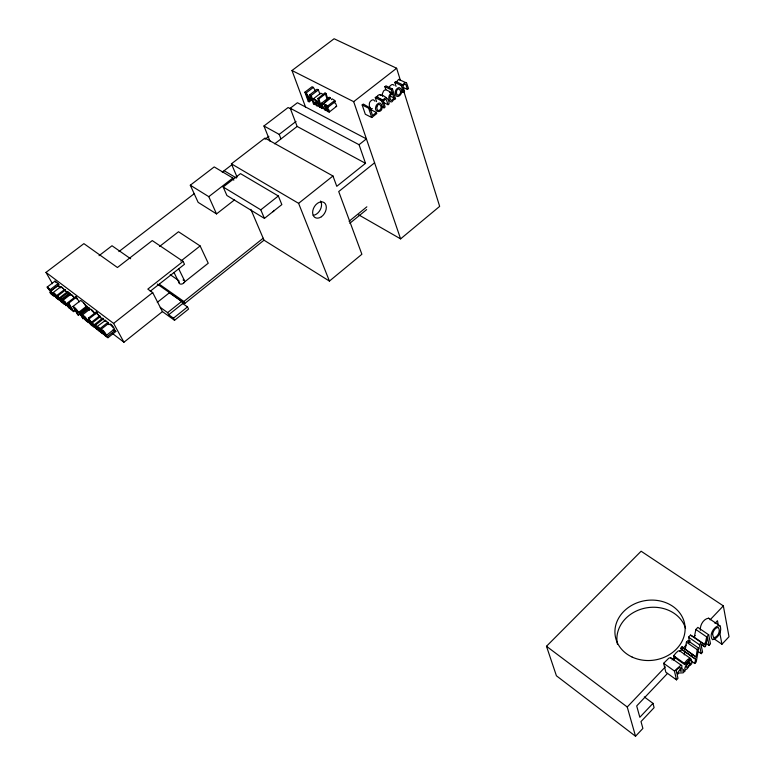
<?xml version="1.0" encoding="UTF-8"?>
<svg xmlns="http://www.w3.org/2000/svg" width="775" height="775" viewBox="0 0 775 775"><rect width="100%" height="100%" fill="white"/><g stroke="black" fill="none" stroke-linecap="round" stroke-linejoin="round"><path stroke-width="1.16" d="M55.839 282.488L56.585 282.613M698.672 648.142L697.238 649.663L696.066 656.997L685.313 649.46L686.437 642.146L687.88 640.634L698.672 648.142L696.231 661.957L694.768 663.516L689.895 660.087M673.979 660.348L675.093 657.549M684.257 654.894L684.887 651.659L680.479 648.413L681.971 646.844L696.066 656.997M708.689 634.803L706.684 636.924L705.085 644.722L694.303 637.273L695.853 629.484L697.858 627.382L708.689 634.803L710.501 643.822L709.067 645.342L705.153 642.64M694.768 663.516L695.63 659.196L680.479 648.413M379.866 99.181L383.102 100.789C385.107 94.841 389.379 99.122 389.108 103.869L388.023 104.722L383.712 102.581M393.952 97.931L392.15 100.266A1.676 1.143 -64.8 0 1 391.162 100.275C389.127 98.435 389.68 94.366 392.673 93.891L393.952 97.931L389.631 95.809M690.012 663.526C689.324 664.611 687.716 668.418 686.195 667.12L686.727 665.27L689.605 661.676L690.012 663.526L688.055 662.15M97.272 326.43L101.971 332.64L99.132 330.286L99.781 331.438L102.145 333.531A3.517 0.717 50.7 0 0 102.833 333.754L98.163 327.583L100.721 329.656L100.091 328.542L97.272 326.43L105.507 320.308L108.578 323.466L100.672 329.617M105.138 320.259L105.381 321.238M329.142 97.33L321.964 102.872L320.802 104.644L318.767 99.006L317.818 98.522L325.016 93L325.955 93.475L327.97 99.122L329.142 97.33L330.324 97.931L321.877 105.177L325.926 110.534L324.686 109.895L321.402 105.487L322.235 108.616L321.296 108.132L317.818 98.522M329.385 111.958L328.658 109.352L325.132 105.623L328.009 107.279L327.563 106.03C323.814 101.641 323.175 107.163 326.788 108.597C333.114 115.398 322.381 106.02 325.907 110.186L328.484 111.968A3.449 1.337 52.6 0 0 329.385 111.958L336.689 106.214L335.837 103.792L333.55 101.864M321.877 105.177L330.324 97.931M684.674 664.553L684.412 663.4C687.038 659.38 692.211 654.439 691.746 663.71L690.37 665.163L690.215 664.456L687.241 668.66A3.856 1.608 -56.1 0 1 685.846 669.455L685.488 669.474A4.35 1.821 -56.1 0 1 684.78 668.709C685.458 663.487 695.892 652.85 684.674 664.553L673.911 656.929L673.64 655.786L676.091 652.831L678.135 651L679.51 650.738L690.283 658.304M714.007 638.803L721.951 644.238L729.013 636.721L723.346 605.885L641.109 551.219L546.482 646.273L556.421 675.79L635.539 736.25L642.892 728.423L641.002 721.564L654.1 707.662L652.976 703.351L644.296 696.919M652.976 703.351L639.83 717.282L636.701 705.928L667.507 673.427M671.16 658.45L670.54 657.626L668.786 658.188L663.652 663.303L665.812 672.167L676.517 679.859L677.98 678.309L677.156 674.802L678.832 673.02L683.133 672.836L685.032 670.83L681.128 668.06M698.304 651.601L701.239 653.645L702.586 652.211L700.968 644.48L704.872 646.786L705.744 645.856L707.498 637.583L709.067 645.342M676.517 679.859L674.424 671.005L680.818 665.27L681.69 665.541L681.981 667.159L680.237 671.131L685.032 670.83M701.239 653.645L699.35 644.664L701.336 642.572L705.085 644.722M691.261 655.979L692.763 654.391M714.967 623.352L717.466 620.717L718.357 625.425M689.75 642.785L688.539 637.176L690.515 635.093L694.303 637.273M635.539 736.25L627.237 706.994L665.347 666.897M671.973 659.932L675.296 656.444M680.266 651.213L686.059 645.11M688.549 642.494L690.205 640.751M693.518 637.263L695.175 635.519M710.094 619.835L723.346 605.885M358.689 214.849L400.607 238.874L439.667 206.382L403.446 90.123M250.848 209.357L264.013 240.192L329.423 281.093L361.877 254.258L338.714 191.561L374.587 162.798M349.06 221.301L366.856 206.818M349.796 223.307L366.643 209.589M359.058 144.712L366.41 138.88L297.426 102.736L290.228 108.238L359.058 144.712L365.519 163.322L336.767 186.32L332.959 175.993L264.972 138.057L231.415 163.835L237.102 177.155M160.27 307.355L167.613 312.625L168.698 314.757L173.455 318.176L187.511 306.939L188.567 309.07L174.54 320.308L162.44 311.598L152.694 292.592L147.812 289.114L183.094 261.388L184.489 264.275L150.234 291.226M167.613 312.625L181.66 301.427L182.726 303.567L187.511 306.939M159.282 284.202L183.878 301.475L263.171 238.225M168.698 314.757L182.726 303.567M157.306 284.057L184.838 303.412L264.013 240.192M112.404 333.434L123.942 342.23L162.44 311.598M231.415 163.835L298.598 203.331L332.959 175.993M157.267 302.386L169.386 292.795L181.66 301.427M264.411 218.405L281.838 204.6L278.341 195.988L240.492 173.629L223.181 187.007L226.901 195.494L264.411 218.405L260.797 209.831L223.181 187.007M183.743 282.623L208.233 263.229L200.134 245.946L178.512 231.754L159.592 246.44M260.797 209.831L278.341 195.988M106.621 335.197C98.783 323.136 101.554 334.887 107.977 337.726L115.824 331.516L115.204 330.382L107.299 336.553L105.284 335.362A2.567 0.523 50.6 0 1 104.16 334.073L103.182 332.562L106.621 335.197L114.487 328.988C113.877 327.573 110.253 322.245 109.556 324.415M100.091 328.542L107.967 322.352M372.358 108.655L371.196 108.636L363.33 104.044L362.167 104.954L365.316 114.254L371.758 117.529L376.776 113.576L376.408 112.482L372.543 115.523L369.297 105.7L369.413 103.22A3.623 2.499 -64.5 0 1 370.595 101.147L371.845 100.169A3.584 2.48 -64.5 0 1 373.627 99.917L374.993 101.234M381.881 106.785L384.042 107.861L385.127 107.008L383.431 101.787L384.071 100.517A2.616 1.792 -64.7 0 1 385.214 99.365L386.405 99.878L388.023 104.722M401.334 91.489L403.504 92.535L404.579 91.692L402.952 86.461L403.591 85.192A2.606 1.763 -65.4 0 1 404.724 84.058L405.887 84.582L407.447 89.435L408.512 88.592L406.623 83.012L398.65 79.35L396.122 82.334L395.87 81.549L394.795 82.392L396.054 86.393M183.094 261.388L152.268 240.589L117.442 267.511L83.894 243.641L45.987 272.403L113.605 323.388L152.694 292.592M391.385 89.861L392.47 89.009L395.579 98.783L394.494 99.626L394.272 98.919L392.111 101.67A2.916 1.986 -64.8 0 1 390.61 101.767C388.285 100.082 388.275 96.255 390.087 94.172A4.127 2.819 -64.9 0 1 392.353 92.913L391.385 89.861L384.875 86.693L385.96 85.841L392.47 89.009M362.167 104.954L368.638 108.209L369.791 107.308M101.922 319.145L99.636 315.88L91.789 322.022C92.952 324.202 100.895 335.275 94.821 324.338L102.668 318.176L104.644 320.86M94.821 324.338L95.645 324.967L103.501 318.806M382.85 100.014L376.369 96.797L375.274 97.65L381.755 100.866L382.85 100.014L383.102 100.789M394.795 82.392L401.314 85.531L402.399 84.678L402.642 85.463L404.279 82.964L405.964 82.489M180.807 261.127L200.134 245.946M88.447 318.079L94.095 327.282L91.508 325.364A2.935 0.591 50.7 0 1 90.152 323.892L87.691 319.862L88.137 319.155A4.166 0.843 50.7 0 1 89.958 320.753L88.447 318.079L96.294 311.947L99.248 316.384M89.27 318.709L97.127 312.567M92.612 322.652L100.459 316.5M396.635 68.248L334.112 38.75L291.991 70.515L353.681 101.67L396.635 68.248L400.22 79.767M80.222 313.691L80.832 313.662A2.993 0.601 50.8 0 1 81.462 314.137L89.27 308.062L89.871 309.147L82.073 315.212L80.716 314.553L83.177 318.903L78.895 312.151L86.693 306.096L87.507 306.706L88.021 307.627L80.222 313.691L78.895 312.151M233.788 180.207L232.858 178.047L214.21 166.916L190.301 185.215L198.148 202.372L216.535 213.91L234.602 199.824M79.263 301.814L75.785 296.457L68.006 302.463L69.527 305.127A4.107 0.814 50.9 0 0 67.764 303.567L67.367 304.304L69.837 308.305A2.897 0.572 50.9 0 0 71.164 309.748L73.673 311.608L75.398 310.281M79.699 312.771L87.507 306.706M86.432 306.445L84.32 303.412L80.755 300.419L72.957 306.454L77.616 314.631L78.459 315.28L80.174 313.943M190.301 185.215L208.785 196.656L232.858 178.047M327.563 106.03L334.761 100.469L332.029 98.783L331.351 99.684M327.961 107.25L335.197 101.719L334.761 100.469M62.543 299.644L70.283 293.686L70.661 294.364L62.93 300.322L61.748 299.043L69.488 293.086L70.283 293.686M291.197 109.149L288.116 107.522L263.955 125.986L279.213 134.385L296.031 121.433M325.277 101.196L327.069 99.81M274.65 143.821L297.145 126.461L365.519 163.322M68.006 302.463L68.81 303.073L76.589 297.067M69.498 294.258L67.561 291.623L59.83 297.571L64.122 304.275L60.663 301.417L56.953 295.372L64.674 289.443L66.941 292.65M315.832 91.45L313.371 87.41L312.044 86.732L304.885 92.206L308.247 101.351L309.157 101.825L311.831 99.772M313.565 98.657L317.392 101.06L319.978 107.444L318.787 106.233L316.965 106.001A2.722 1.046 52.8 0 1 315.909 104.993L315.59 104.567A3.071 1.182 52.8 0 1 314.844 103.162L315.125 101.68L317.411 102.436L316.064 100.566L314.001 99.839L313.565 98.657L320.734 93.165L323.756 94.666M56.953 295.372L57.738 295.972L65.458 290.044M118.875 251.604L194.477 193.498M222.231 172.166L231.764 164.843M265.079 139.238L268.886 136.313M318.767 99.006L325.955 93.475M60.615 298.172L68.345 292.223M51.102 290.693L58.871 284.851L51.169 290.741L48.176 288.155L53.32 294.316L54.095 296.428L50.695 293.696L49.91 292.349L53.272 295.304L47.149 287.225A3.797 0.746 51 0 1 47.566 287.06L51.169 290.741M99.045 255.673L112.007 245.752L130.636 258.763M304.885 92.206L306.212 92.884L309.923 98.938L309.826 94.744L316.994 89.261L318.36 89.948L319.833 94.027M53.107 292.601L60.808 286.702M309.826 94.744L311.192 95.441L318.36 89.948M308.247 101.351L310.92 99.307M47.197 287.06L54.889 281.189M306.212 92.884L313.371 87.41M50.414 289.443L58.125 283.543L58.871 284.851L57.699 283.611M70.661 294.364L72.317 295.207L74.4 298.036M62.93 300.322L65.294 301.988L68.936 307.966L64.509 301.62A2.587 0.513 50.9 0 0 63.734 301.126L66.04 305.747L61.748 299.043M88.021 307.627L89.27 308.062M115.155 330.344L113.896 329.83M110.331 324.647L113.237 327.563M91.498 310.339L94.085 312.858M719.985 625.909L719.413 625.532C714.007 626.258 708.553 634.996 712.467 639.666C717.873 638.803 722.552 631.092 719.985 625.909L708.573 618.198C703.477 618.847 699.777 625.299 700.368 630.259M386.473 97.786C383.606 95.558 377.958 92.235 376.621 97.582L376.369 96.797M115.824 331.516L115.262 331.283M75.524 297.581L74.991 297.91M88.815 308.421L89.871 309.147M395.87 81.549L402.399 84.678M403.107 87.352L407.447 89.435M384.875 86.693L385.853 89.735L392.353 92.913M389.418 92.302L392.673 93.891M376.408 112.482L369.956 109.227L370.324 110.321M335.149 101.69L334.645 101.176M321.964 102.872L323.136 103.472M379.983 94.589L380.932 95.558M399.445 79.37L400.365 80.348M224.149 170.694L236.462 178.027M708.573 618.198L709.144 618.586M695.853 629.484L706.684 636.924M170.209 274.689L178.928 280.695M690.515 635.093L701.336 642.572M701.937 644.752L704.872 646.786M688.539 637.176L699.35 644.664M686.437 642.146L697.238 649.663M684.887 651.659L695.63 659.196M673.64 655.786L684.412 663.4M670.54 657.626L681.69 665.541M663.652 663.303L674.424 671.005M546.482 646.273L627.237 706.994M108.578 323.466L107.551 322.4M72.957 306.454C75.03 306.774 81.918 315.822 76.725 312.238L78.459 315.28M107.299 336.553L107.977 337.726M681.971 646.844L685.313 649.46M114.409 330.741L113.131 329.162M62.242 288.019L62.862 288.571M107.841 323.601L109.004 324.696M57.931 285.675L60.082 287.777M57.573 284.822L60.45 287.68M83.545 303.112L84.475 304.091M58.125 283.543L55.267 281.189A3.797 0.765 51.1 0 0 54.841 281.354L54.889 281.616M394.107 85.357L393.157 84.64A3.565 2.441 -65.2 0 0 391.404 84.872L390.174 85.841A3.604 2.47 -65.2 0 0 389.002 87.895M72.492 295.895L72.957 296.438M679.51 650.738L679.975 651.572M64.722 290.451L63.724 289.114A3.526 0.707 51 0 0 62.213 287.515L61.322 286.847A3.565 0.717 51 0 0 60.712 286.837L60.867 287.535M84.785 304.488L85.608 305.931M95.151 313.846L93.659 311.763A3.594 0.746 50.8 0 0 92.109 310.116L91.179 309.419A3.633 0.756 50.8 0 0 90.52 309.38L90.52 309.651M73.412 297.116L73.887 297.929M45.987 272.403L52.477 283.728M59.83 297.571C65.991 307.549 58.483 298.985 57.738 295.972M68.81 303.073L73.673 311.608M69.488 293.086L70.641 295.13M67.561 291.623L68.597 293.454M64.674 289.443L65.807 291.429M81.462 314.137L82.073 315.212M91.789 322.022L95.48 328.125L99.093 331.128L95.645 324.967M75.785 296.457L77.297 299.131A4.098 0.833 50.9 0 0 76.56 298.394M88.505 308.498L89.483 310.242M96.294 311.947L97.786 314.631A4.156 0.862 50.8 0 0 97.04 313.875M99.636 315.88L100.75 317.886M113.605 323.388L123.942 342.23M173.455 318.176L174.54 320.308M183.878 301.475L184.838 303.412M174.075 272.626L179.393 283.427M178.686 268.76L184.498 280.657M208.785 196.656L216.535 213.91M263.955 125.986L270.01 141.166M298.598 203.331L329.423 281.093M279.213 134.385L280.918 138.744M290.228 108.238L297.145 126.461M291.991 70.515L305.505 106.969M309.157 101.825L306.261 93.94L310.717 100.605L310.668 96.216L313.555 104.112L314.534 104.615L311.192 95.441M325.016 93L326.914 98.338M353.681 101.67L400.607 238.874M368.638 108.209L371.758 117.529M375.274 97.65L376.592 101.641M381.755 100.866L384.042 107.861M401.314 85.531L403.504 92.535M382.598 96.381L382.356 93.785L383.586 90.995A4.117 2.829 -65 0 1 385.853 89.735M719.481 631.305L721.951 644.238M184.14 280.298A2.906 1.85 -25.1 0 1 183.956 282.856A2.906 1.85 -25.1 0 1 180.449 284.067A2.906 1.85 -25.1 0 1 179.422 281.926M183.026 279.969A2.906 1.85 -25.1 0 1 183.636 280.066M273.943 210.403A9.872 3.226 51.6 0 1 272.839 211.691M320.54 201.045A8.728 6.084 -60 0 1 320.278 209.734A8.728 6.084 -60 0 1 313.197 215.343M617.472 644.374A35.02 30.012 -9.1 0 1 644.18 608.317A35.02 30.012 -9.1 0 1 685.565 628.409M71.688 295.246A2.587 0.523 51 0 1 72.24 295.653M336.553 106.398A3.439 1.347 52.7 0 1 336.03 106.514M377.59 97.301A2.606 1.792 -64.7 0 1 377.958 96.797M712.583 634.26L713.601 637.738C717.727 637.457 721.041 630.831 718.28 627.45C715.083 627.421 713.048 631.431 712.583 634.26M382.094 106.969C382.695 113.295 373.521 112.976 375.885 106.456A3.633 2.499 -64.4 0 1 377.076 104.373L378.316 103.395A3.594 2.47 -64.4 0 1 380.099 103.143L381.465 104.46L382.094 106.969M395.327 91.867C395.037 102.484 406.303 91.973 399.668 87.788A3.584 2.441 -65.1 0 0 397.924 88.021L396.684 88.989A3.623 2.461 -65.1 0 0 395.502 91.062L395.327 91.867M77.868 312.17L76.202 311.317L74.342 308.043L77.868 312.17M376.912 106.543C376.175 114.758 384.381 108.258 379.537 104.48A2.063 1.424 -64.4 0 0 378.423 104.567L377.619 105.206A2.083 1.434 -64.4 0 0 376.912 106.543M396.509 91.15C395.725 99.365 403.843 92.932 399.106 89.115A2.054 1.395 -65.1 0 0 398.011 89.203L397.217 89.823A2.073 1.414 -65.1 0 0 396.509 91.15M315.725 102.901L316.781 105.013L318.438 105.274L317.75 103.366L315.725 102.901M680.44 668.786L676.933 673.814L676.149 670.462C676.895 669.532 680.605 665.153 680.44 668.786M57.815 298.714C52.361 295.459 53.601 290.044 57.815 298.714M68.21 304.604C70.041 310.765 75.146 311.182 68.21 304.604M87.594 321.557C81.908 318.196 83.487 312.79 87.594 321.557M88.573 320.191C90.365 326.459 95.596 326.779 88.573 320.191M58.745 299.78L55.723 297.445L53.02 292.737A3.575 0.698 51 0 1 53.611 292.747L54.502 293.425A3.536 0.698 51 0 1 56.013 295.023L58.745 299.78M88.544 322.642L85.386 320.201L82.712 315.464A3.642 0.736 50.8 0 1 83.361 315.502L84.291 316.21A3.604 0.727 50.8 0 1 85.841 317.857L88.544 322.642M102.678 330.809L102.736 331.768L105.361 333.783L102.678 330.809M321.412 216.738A8.757 6.074 -60 0 0 324.183 202.633A8.757 6.074 -60 0 0 312.819 210.626A8.757 6.074 -60 0 0 321.412 216.738M632.187 657.084A35.224 30.07 -9.3 0 0 685.129 629.067A35.224 30.07 -9.3 0 0 632.768 604.781A35.224 30.07 -9.3 0 0 632.187 657.084"/></g></svg>
